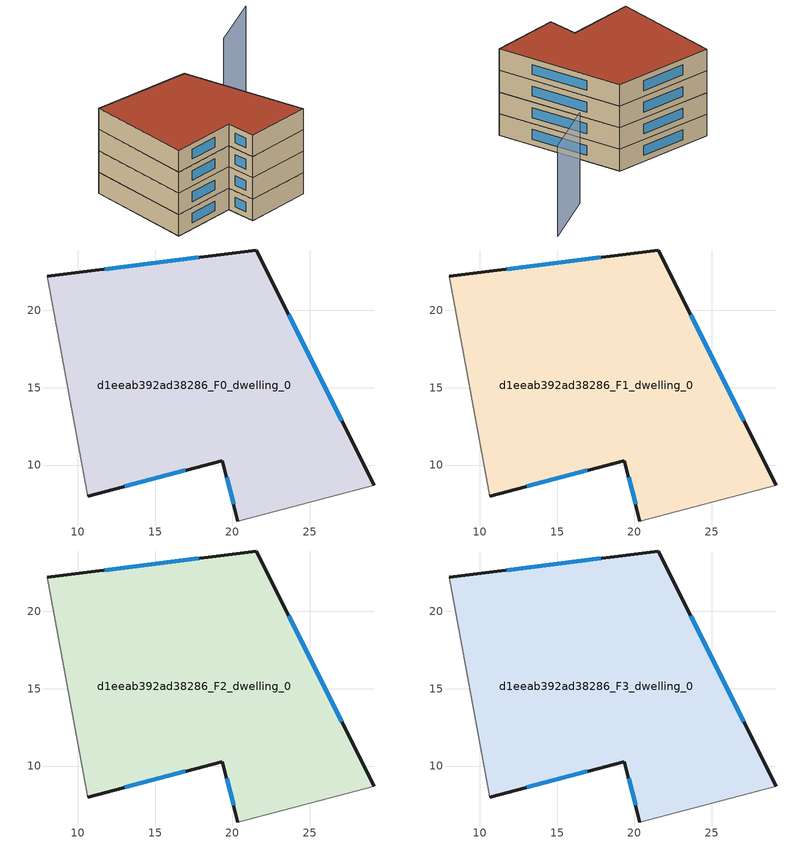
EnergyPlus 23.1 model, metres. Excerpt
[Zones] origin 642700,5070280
d1eeab392ad38286_F0_dwelling_0
 floor ground (EU_floor_Construction): 29.15,8.68 21.55,23.89 8.04,22.2 10.64,7.99 19.34,10.29 20.34,6.38 z0
 wall outside (EU_wall_Construction): 8.04,22.2 21.55,23.89 29.15,8.68 / 20.34,6.38 19.34,10.29 10.64,7.99 z0:3
 wall adiabatic (EU_wall_Construction): 10.64,7.99 8.04,22.2 / 29.15,8.68 20.34,6.38 z0:3
 window (EU_Window_Construction): 16.95,9.65 13.03,8.62 / 11.76,22.66 17.83,23.43 / 23.64,19.71 27.06,12.87 / 20.07,7.46 19.62,9.21 z0.83:2.17
d1eeab392ad38286_F1_dwelling_0
 floor to d1eeab392ad38286_F0_dwelling_0 (EU_floor_Construction): 29.15,8.68 21.55,23.89 8.04,22.2 10.64,7.99 19.34,10.29 20.34,6.38 z3
 wall outside (EU_wall_Construction): 8.04,22.2 21.55,23.89 29.15,8.68 / 20.34,6.38 19.34,10.29 10.64,7.99 z3:6
 wall adiabatic (EU_wall_Construction): 10.64,7.99 8.04,22.2 / 29.15,8.68 20.34,6.38 z3:6
 window (EU_Window_Construction): 16.95,9.65 13.03,8.62 / 11.76,22.66 17.83,23.43 / 23.64,19.71 27.06,12.87 / 20.07,7.46 19.62,9.21 z3.83:5.17
d1eeab392ad38286_F2_dwelling_0
 floor to d1eeab392ad38286_F1_dwelling_0 (EU_floor_Construction): 29.15,8.68 21.55,23.89 8.04,22.2 10.64,7.99 19.34,10.29 20.34,6.38 z6
 wall outside (EU_wall_Construction): 8.04,22.2 21.55,23.89 29.15,8.68 / 20.34,6.38 19.34,10.29 10.64,7.99 z6:9
 wall adiabatic (EU_wall_Construction): 10.64,7.99 8.04,22.2 / 29.15,8.68 20.34,6.38 z6:9
 window (EU_Window_Construction): 16.95,9.65 13.03,8.62 / 11.76,22.66 17.83,23.43 / 23.64,19.71 27.06,12.87 / 20.07,7.46 19.62,9.21 z6.83:8.17
d1eeab392ad38286_F3_dwelling_0
 floor to d1eeab392ad38286_F2_dwelling_0 (EU_floor_Construction): 29.15,8.68 21.55,23.89 8.04,22.2 10.64,7.99 19.34,10.29 20.34,6.38 z9
 wall outside (EU_wall_Construction): 8.04,22.2 21.55,23.89 29.15,8.68 / 20.34,6.38 19.34,10.29 10.64,7.99 z9:12
 wall adiabatic (EU_wall_Construction): 10.64,7.99 8.04,22.2 / 29.15,8.68 20.34,6.38 z9:12
 window (EU_Window_Construction): 16.95,9.65 13.03,8.62 / 11.76,22.66 17.83,23.43 / 23.64,19.71 27.06,12.87 / 20.07,7.46 19.62,9.21 z9.83:11.17
 roof outside (EU_roof_Construction): 21.55,23.89 29.15,8.68 20.34,6.38 19.34,10.29 10.64,7.99 8.04,22.2 z12
shading: 36.4,33.34 29.83,27.96 z0:12.5
[Building]
EU S2 Campaign: North Axis=0; Terrain=City; Solar Distribution=FullExterior
[Site:Location]
Lyon-Bron: Latitude=45.75; Longitude=5; Time Zone=1; Elevation=198
[SizingPeriod:WeatherFileDays]
AnnualSizingPeriod: Begin Month=1; Begin Day of Month=1; End Month=12; End Day of Month=31; Day of Week for Start Day=Monday; Use Weather File Daylight Saving Period=No; Use Weather File Rain and Snow Indicators=No
[MATERIAL]
EU_InternalMass_Material: Roughness=MediumRough; Thickness=0.1; Conductivity=1; Density=1800; Specific Heat=900; Thermal Absorptance=0.9; Solar Absorptance=0.7; Visible Absorptance=0.7
[MATERIAL:NOMASS] Roughness=MediumRough; Thermal Absorptance=0.9; Solar Absorptance=0.7; Visible Absorptance=0.7
Name | Thermal Resistance
EU_wall_NoMass | 0.87146
EU_roof_NoMass | 0.842276
EU_floor_NoMass | 0.496999
[WINDOWMATERIAL:SIMPLEGLAZINGSYSTEM]
EU_Window_SimpleGlazing: UFactor=2.2525; Solar Heat Gain Coefficient=0.76; Visible Transmittance=0.76
[CONSTRUCTION]
EU_wall_Construction: EU_wall_NoMass
EU_roof_Construction: EU_roof_NoMass
EU_floor_Construction: EU_floor_NoMass
EU_InternalMass_Construction: EU_InternalMass_Material
EU_Window_Construction: EU_Window_SimpleGlazing
[ZONE] Type=1; Multiplier=1; Ceiling Height=autocalculate; Floor Area=autocalculate; Part of Total Floor Area=Yes
Name | Volume
d1eeab392ad38286_F0_dwelling_0; d1eeab392ad38286_F1_dwelling_0; d1eeab392ad38286_F2_dwelling_0 | 725.248
d1eeab392ad38286_F3_dwelling_0 | 2900.99
[INTERNALMASS] Construction=EU_InternalMass_Construction; Surface Area=241.749
Name | Zone or ZoneList
d1eeab392ad38286_F0_dwelling_0_EU_InternalMass | d1eeab392ad38286_F0_dwelling_0
d1eeab392ad38286_F1_dwelling_0_EU_InternalMass | d1eeab392ad38286_F1_dwelling_0
d1eeab392ad38286_F2_dwelling_0_EU_InternalMass | d1eeab392ad38286_F2_dwelling_0
d1eeab392ad38286_F3_dwelling_0_EU_InternalMass | d1eeab392ad38286_F3_dwelling_0
[OTHEREQUIPMENT] Fuel Type=Electricity; Design Level Calculation Method=Watts/Area; Power per Zone Floor Area=1; Fraction Latent=0; Fraction Radiant=0; Fraction Lost=0; Carbon Dioxide Generation Rate=0; EndUse Subcategory=EU_Step8_InternalGains
Name | Zone or ZoneList or Space or SpaceList | Schedule
EU_Step8_InternalGain_d1eeab392ad38286_F0_dwelling_0_f000 | d1eeab392ad38286_F0_dwelling_0 | EU_Step8_GainSchedule_d1eeab392ad38286_F0_dwelling_0_f000
EU_Step8_InternalGain_d1eeab392ad38286_F1_dwelling_0_f000 | d1eeab392ad38286_F1_dwelling_0 | EU_Step8_GainSchedule_d1eeab392ad38286_F1_dwelling_0_f000
EU_Step8_InternalGain_d1eeab392ad38286_F2_dwelling_0_f000 | d1eeab392ad38286_F2_dwelling_0 | EU_Step8_GainSchedule_d1eeab392ad38286_F2_dwelling_0_f000
EU_Step8_InternalGain_d1eeab392ad38286_F3_dwelling_0_f000 | d1eeab392ad38286_F3_dwelling_0 | EU_Step8_GainSchedule_d1eeab392ad38286_F3_dwelling_0_f000
[ZONEVENTILATION:DESIGNFLOWRATE] Schedule=EU_AlwaysOn; Design Flow Rate Calculation Method=AirChanges/Hour; Air Changes per Hour=0.425; Ventilation Type=Natural; Fan Pressure Rise=0; Fan Total Efficiency=1; Constant Term Coefficient=1; Temperature Term Coefficient=0; Velocity Term Coefficient=0; Velocity Squared Term Coefficient=0; Minimum Indoor Temperature=-100; Maximum Indoor Temperature=100; Delta Temperature=-100; Minimum Outdoor Temperature=-100; Maximum Outdoor Temperature=100; Maximum Wind Speed=40
Name | Zone or ZoneList or Space or SpaceList
EU_ConstantAir_d1eeab392ad38286_F0_dwelling_0 | d1eeab392ad38286_F0_dwelling_0
EU_ConstantAir_d1eeab392ad38286_F1_dwelling_0 | d1eeab392ad38286_F1_dwelling_0
EU_ConstantAir_d1eeab392ad38286_F2_dwelling_0 | d1eeab392ad38286_F2_dwelling_0
EU_ConstantAir_d1eeab392ad38286_F3_dwelling_0 | d1eeab392ad38286_F3_dwelling_0
[HVACTEMPLATE:THERMOSTAT] Constant Heating Setpoint=20; Constant Cooling Setpoint=50
EU_HeatOnly_d1eeab392ad38286_F0_dwelling_0; EU_HeatOnly_d1eeab392ad38286_F1_dwelling_0; EU_HeatOnly_d1eeab392ad38286_F2_dwelling_0; EU_HeatOnly_d1eeab392ad38286_F3_dwelling_0
[HVACTEMPLATE:ZONE:IDEALLOADSAIRSYSTEM] System Availability Schedule=EU_AlwaysOn; Maximum Heating Supply Air Temperature=50; Minimum Cooling Supply Air Temperature=13; Maximum Heating Supply Air Humidity Ratio=0.0156; Minimum Cooling Supply Air Humidity Ratio=0.0077; Heating Limit=NoLimit; Cooling Limit=NoLimit; Heating Availability Schedule=EU_AlwaysOn; Cooling Availability Schedule=EU_CoolingOff; Dehumidification Control Type=ConstantSensibleHeatRatio; Cooling Sensible Heat Ratio=0.7; Dehumidification Setpoint=60; Humidification Control Type=None; Humidification Setpoint=30; Outdoor Air Method=None; Outdoor Air Flow Rate per Person=0.00944; Outdoor Air Flow Rate per Zone Floor Area=0; Outdoor Air Flow Rate per Zone=0; Demand Controlled Ventilation Type=None; Outdoor Air Economizer Type=NoEconomizer; Heat Recovery Type=None; Sensible Heat Recovery Effectiveness=0.7; Latent Heat Recovery Effectiveness=0.65
Name | Template Thermostat
d1eeab392ad38286_F0_dwelling_0 | EU_HeatOnly_d1eeab392ad38286_F0_dwelling_0
d1eeab392ad38286_F1_dwelling_0 | EU_HeatOnly_d1eeab392ad38286_F1_dwelling_0
d1eeab392ad38286_F2_dwelling_0 | EU_HeatOnly_d1eeab392ad38286_F2_dwelling_0
d1eeab392ad38286_F3_dwelling_0 | EU_HeatOnly_d1eeab392ad38286_F3_dwelling_0
[SIZING:ZONE] Zone Cooling Design Supply Air Temperature Input Method=SupplyAirTemperature; Zone Cooling Design Supply Air Temperature=13; Zone Heating Design Supply Air Temperature Input Method=SupplyAirTemperature; Zone Heating Design Supply Air Temperature=50; Zone Cooling Design Supply Air Humidity Ratio=0.008; Zone Heating Design Supply Air Humidity Ratio=0.008; Cooling Design Air Flow Method=DesignDay; Cooling Design Air Flow Rate=0; Cooling Minimum Air Flow per Zone Floor Area=0.000762; Cooling Minimum Air Flow=0; Cooling Minimum Air Flow Fraction=0.2; Heating Design Air Flow Method=DesignDay; Heating Design Air Flow Rate=0; Heating Maximum Air Flow per Zone Floor Area=0.002032; Heating Maximum Air Flow=0.141576; Heating Maximum Air Flow Fraction=0.3; Account for Dedicated Outdoor Air System=No; Dedicated Outdoor Air System Control Strategy=NeutralSupplyAir; Dedicated Outdoor Air Low Setpoint Temperature for Design=autosize; Dedicated Outdoor Air High Setpoint Temperature for Design=autosize; Zone Load Sizing Method=Sensible Load Only No Latent Load; Zone Latent Cooling Design Supply Air Humidity Ratio Input Method=HumidityRatioDifference; Zone Cooling Design Supply Air Humidity Ratio Difference=0.005; Zone Latent Heating Design Supply Air Humidity Ratio Input Method=HumidityRatioDifference; Zone Humidification Design Supply Air Humidity Ratio Difference=0.005
d1eeab392ad38286_F0_dwelling_0; d1eeab392ad38286_F1_dwelling_0; d1eeab392ad38286_F2_dwelling_0; d1eeab392ad38286_F3_dwelling_0
[SCHEDULE:CONSTANT]
Name | Hourly Value
EU_AlwaysOn | 1
EU_CoolingOff | 0
[SCHEDULE:FILE] Column Number=1; Rows to Skip at Top=0; Number of Hours of Data=8760; Column Separator=Comma; Interpolate to Timestep=No; Minutes per Item=60; Adjust Schedule for Daylight Savings=Yes
Name | File
EU_Step8_GainSchedule_d1eeab392ad38286_F0_dwelling_0_f000 | ../../schedules/d1eeab392ad38286/d1eeab392ad38286_F0_dwelling_0_f000_gain.csv
EU_Step8_GainSchedule_d1eeab392ad38286_F1_dwelling_0_f000 | ../../schedules/d1eeab392ad38286/d1eeab392ad38286_F1_dwelling_0_f000_gain.csv
EU_Step8_GainSchedule_d1eeab392ad38286_F2_dwelling_0_f000 | ../../schedules/d1eeab392ad38286/d1eeab392ad38286_F2_dwelling_0_f000_gain.csv
EU_Step8_GainSchedule_d1eeab392ad38286_F3_dwelling_0_f000 | ../../schedules/d1eeab392ad38286/d1eeab392ad38286_F3_dwelling_0_f000_gain.csv
